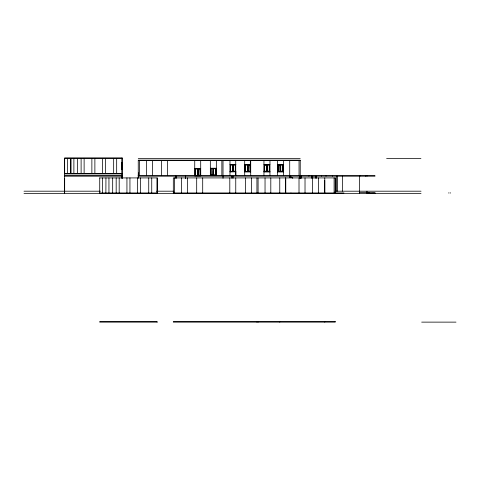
<?xml version="1.0" encoding="UTF-8"?>
<svg xmlns="http://www.w3.org/2000/svg" width="480" height="480" viewBox="0 0 480 480"><rect width="100%" height="100%" fill="white"/><g stroke="black" fill="none" stroke-linecap="round" stroke-linejoin="round"><path stroke-width="0.72" d="M185.646 176.166L185.646 178.314L185.646 175.668M200.082 168.966L200.07 175.134L197.994 175.134L198 168.972L200.082 168.966L200.37 175.374L200.37 168.744L195.066 168.744L195.066 175.374L200.376 175.374L200.364 168.744M213.318 175.164L213.33 168.534L213.102 175.164L213.102 168.534L213.048 174.924L210.678 175.164M215.682 168.756L215.676 174.924L213.594 174.924L213.6 168.756L215.682 168.756L215.976 175.164M250.056 165L250.05 171.168L247.968 171.168L247.974 165L250.056 165L250.344 171.402L250.332 160.638M266.658 171.162L266.712 164.778L266.712 171.402L266.664 165L264.576 165L264.282 171.402L264.294 164.778L269.586 164.778L269.574 171.408L264.282 171.408M269.286 165L269.292 171.168L267.204 171.168L267.21 165L269.292 165L269.586 171.402M282.78 165L282.768 171.168L280.692 171.168L280.698 165L282.78 165L283.068 171.402L283.068 164.778L277.77 164.778L277.77 171.408L283.074 171.408L283.062 164.778M138.252 175.668L138.252 176.166L374.988 176.166L374.988 175.668L138.252 175.668L138.468 172.8M197.508 168.924L197.718 175.374M232.746 164.958L232.968 171.402L232.962 164.778M247.482 164.958L247.692 171.402M266.724 164.958L266.934 171.402M280.206 164.958L280.416 171.402M195.072 175.374L197.502 175.374L197.502 168.744L197.442 175.134L197.448 168.966L195.36 168.966L195.372 175.134M235.614 164.778L230.31 164.778L230.31 171.408L232.692 171.168M250.35 164.778L245.046 164.778L245.046 171.408L247.476 171.402L247.476 164.778L247.422 171.162L247.428 165L245.34 165L245.34 171.168L245.346 165M278.064 171.168L278.064 165L280.152 165L280.146 171.168L280.2 164.778L280.2 171.402L277.77 171.402L278.07 165L278.07 171.162M289.716 193.452L291.132 193.128M122.064 157.872L122.064 178.59L122.1 157.872L64.65 157.872L64.65 193.452L64.668 178.422M122.106 158.37L64.65 158.37L64.662 173.4L122.106 173.4M138.252 158.37L300.198 158.37M386.616 158.37L420.936 158.37M138.252 160.146L300.198 160.146M138.252 178.314L138.252 160.644L300.234 160.638L300.234 178.314M138.252 160.644L300.198 160.644M122.094 162.51L122.1 168.786M122.1 162.624L121.752 162.63L121.746 168.612L122.1 168.636M121.764 162.78L122.1 162.774M229.956 164.472L235.962 164.472M244.692 164.472L250.698 164.472M263.928 164.472L269.94 164.472M277.416 164.472L283.422 164.472M230.61 165L230.61 171.162L230.61 165L232.692 165M235.32 165L233.238 165L233.238 171.168L235.32 171.168L235.314 165L235.608 171.402L235.608 164.778M247.752 167.718L247.752 168.162M266.868 167.718L266.868 168.162M210.318 168.228L216.33 168.228M121.77 168.51L122.094 168.522M194.718 168.438L200.724 168.438M121.77 168.654L122.094 168.666M210.972 168.756L210.972 174.924L210.972 168.756L213.054 168.756M121.518 169.644L122.064 169.644M266.664 171.168L264.576 171.168L264.576 165L266.658 165M230.31 171.408L235.614 171.408M245.046 171.408L250.35 171.408M229.968 171.696L235.974 171.696L229.974 171.906M244.704 171.696L250.71 171.696M263.94 171.696L269.946 171.696M277.428 171.696L283.428 171.696M244.698 171.906L250.71 171.906M263.946 171.906L269.958 171.906M277.434 171.906L283.428 171.906M64.65 173.904L122.064 173.904M210.33 175.452L216.336 175.452M64.65 175.668L122.1 175.668M64.65 176.166L122.1 176.166M99.702 177.918L157.17 177.918L157.17 192.948L99.702 192.948M24 191.196L100.44 191.196M156.564 191.196L173.808 191.196M334.92 191.196L421.032 191.196M359.454 192.492L374.988 192.492L374.988 193.476L366.972 193.452M173.316 192.948L343.968 192.948M448.464 192.948L448.836 192.948M449.922 192.948L450.672 192.948M24 193.452L421.032 193.452M157.164 322.128L99.714 322.128L99.714 321.63L157.164 321.63L157.128 322.128M421.68 322.128L456 322.128M366.972 192.492L369.156 192.756M372.798 193.206L374.988 193.476M366.972 175.668L366.972 176.166M366.972 191.196L366.972 192.888M365.466 175.668L365.466 176.166M359.958 175.668L359.958 176.166M359.454 175.668L359.454 193.452M342.624 176.166L342.624 191.196M337.608 176.166L337.608 191.196M336.456 176.166L336.456 191.196M335.298 192.948L335.298 177.918L173.316 177.918L173.316 193.452M335.262 177.918L335.262 193.452M334.11 177.918L334.11 192.948M332.616 175.668L332.616 176.166M326.028 175.668L326.028 176.166M324.78 177.918L324.78 193.452M324.78 321.63L324.78 322.128M324.738 180.426L324.738 192.948M321.426 175.668L321.426 176.166M318.492 177.918L318.492 192.948M316.416 176.166L316.416 178.314M315.264 176.166L315.264 178.314M312.762 176.166L312.762 178.314M312.516 177.918L312.516 192.948M311.61 175.668L311.61 178.314M308.904 175.668L308.904 176.166M305.022 177.918L305.022 192.948M301.59 175.668L301.59 178.314M300.294 176.166L300.342 178.314M299.694 176.166L299.694 178.314M299.046 160.638L299.046 175.668M299.01 177.918L299.01 192.948M292.722 178.422L292.722 177.672L289.716 177.666L289.716 176.91L291.216 176.91L291.216 177.666M290.226 175.668L290.226 176.166M290.076 175.668L290.076 176.166M289.716 160.638L289.716 176.166M285.774 177.918L285.774 192.948M285.396 177.918L285.396 192.948M283.428 160.638L283.428 175.668M280.698 165L280.692 171.168M280.632 164.778L280.632 171.402M279.786 192.948L279.786 193.452M279.786 321.63L279.786 322.128M279.762 177.918L279.762 192.948M277.452 160.638L277.452 175.668M270.804 177.918L270.804 192.948M269.958 160.638L269.958 175.668M267.216 165L267.204 171.168M267.144 164.778L267.144 171.402M265.038 177.918L265.038 192.948M263.946 160.638L263.946 175.668M258.084 177.918L258.09 193.452M258.084 321.63L258.084 322.128M256.932 177.918L256.932 193.452M256.932 321.63L256.932 322.128M251.412 177.918L251.412 192.948M250.71 160.638L250.71 175.668M247.974 165L247.968 171.168M247.908 164.778L247.908 171.402M245.4 177.918L245.4 192.948M244.698 160.638L244.698 175.668M235.86 171.906L235.86 175.668M235.734 160.638L235.734 175.668M235.758 177.918L235.758 192.948M233.172 164.778L233.172 171.402M233.04 176.166L233.04 178.314M231.888 176.166L231.888 178.314M229.974 160.638L229.974 175.668M229.8 177.918L229.8 192.948M223.02 160.638L223.02 178.314M221.868 160.644L221.868 175.668M216.348 160.638L216.336 175.668M213.606 168.756L213.594 174.924M213.534 168.534L213.534 175.164M210.336 160.638L210.336 175.668M202.704 177.918L202.704 192.948M200.694 160.638L200.73 175.878L194.736 175.878L194.736 160.638M198 168.966L197.994 175.134M197.934 168.744L197.934 175.374M196.692 177.918L196.692 192.948M187.464 177.918L187.464 192.948M181.452 177.918L181.452 192.948M176.58 176.166L176.58 178.314M175.626 175.668L175.626 178.314M174.456 177.918L174.456 192.948M167.64 160.638L167.64 175.668M161.628 160.638L161.628 175.668M157.158 177.918L157.128 193.452M152.4 160.638L152.4 175.668M151.734 177.918L151.734 192.948M148.728 177.918L148.728 192.948M146.388 160.638L146.388 175.668M140.586 177.918L140.586 192.948M139.392 160.644L139.392 175.668M137.58 177.918L137.58 192.948M129.942 177.918L129.942 192.948M126.936 177.918L126.936 192.948M121.866 162.624L121.866 168.786M119.184 177.918L119.184 192.948M116.67 158.37L116.67 173.4M116.178 177.918L116.178 192.948M113.664 158.37L113.664 173.4M112.674 177.918L112.674 192.948M108.948 177.918L108.948 192.948M105.942 177.918L105.882 192.948M105.522 158.37L105.522 173.4M102.618 177.918L102.618 192.948M102.516 158.37L102.516 173.4M99.732 177.918L99.714 193.452M94.878 158.37L94.878 173.4M91.872 158.37L91.872 173.4M84.12 158.37L84.12 173.4M81.114 158.37L81.114 173.4M77.61 158.37L77.61 173.4M73.884 158.37L73.884 173.4M70.878 158.37L70.878 173.4M70.818 158.37L70.818 173.4M67.554 158.37L67.554 173.4M232.686 165L232.74 171.402L232.68 165M280.476 167.718L280.35 168.156L280.482 167.724M215.976 168.534L210.672 168.534L210.672 175.164L215.976 175.164L215.976 168.534M213.384 171.48L213.252 171.912L213.384 171.48M197.778 171.69L197.652 172.122L197.784 171.69M335.262 321.63L173.316 321.63L173.316 322.128L335.262 322.128L335.262 321.63"/></g></svg>
